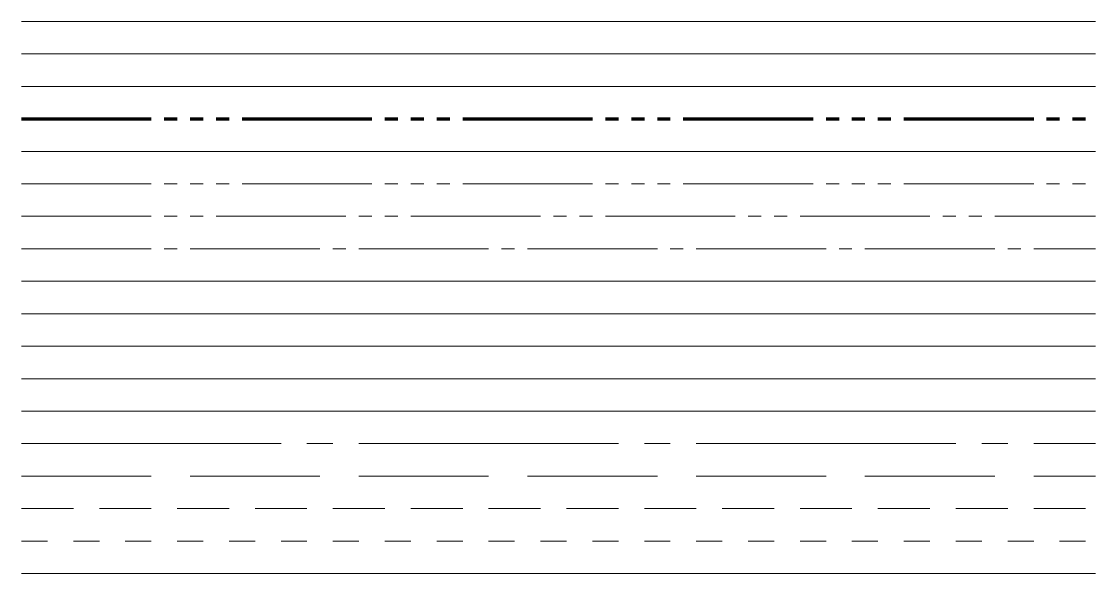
# Model space of a CAD drawing. Header units: inches. Extents: x 0 to 8.28, y 0 to 4.25.
import ezdxf

# ---------------------------------------------------------------- set-up
doc = ezdxf.new("R2010")
doc.units = ezdxf.units.IN
doc.header["$MEASUREMENT"] = 0
for name, pattern in [('1', [0]), ('11', [2.2, 1, -0.1, 0, -0.1, 1]), ('12', [2.3, 1, -0.1, 0, -0.1, 0, -0.1, 1]), ('13', [2.4, 1, -0.1, 0, -0.1, 0, -0.1, 0, -0.1, 1]), ('2', [0.4, 0.2, -0.2]), ('3', [0.6, 0.4, -0.2]), ('4', [1.3, 1, -0.3]), ('5', [2.6, 2, -0.2, 0.2, -0.2])]:
    doc.linetypes.add(name, pattern=pattern)
doc.layers.get('0').update_dxf_attribs({"lineweight": 0})

msp = doc.modelspace()

# ---------------------------------------------------------------- linework, layer by layer
at = {"color": 18, "true_color": 0x260000}
msp.add_line((0, 4.25), (8.2766, 4.25), dxfattribs=at)
at = {"color": 19, "true_color": 0x4c2626}
msp.add_line((0, 4), (8.2766, 4), dxfattribs=at)
at = {"color": 18, "true_color": 0x4c0000}
msp.add_line((0, 3.75), (8.2766, 3.75), dxfattribs=at)
at = {"color": 7, "linetype": '13', "lineweight": 120}
msp.add_line((0, 3.5), (8.2766, 3.5), dxfattribs=at)
at = {"color": 16, "true_color": 0x7f0000}
msp.add_line((0, 3.25), (8.2766, 3.25), dxfattribs=at)
at = {"color": 15, "linetype": '13', "true_color": 0xa55252}
msp.add_line((0, 3), (8.2766, 3), dxfattribs=at)
at = {"color": 14, "linetype": '12', "true_color": 0xa50000}
msp.add_line((0, 2.75), (8.2766, 2.75), dxfattribs=at)
at = {"color": 11, "linetype": '11', "true_color": 0xff7f7f}
msp.add_line((0, 2.5), (8.2766, 2.5), dxfattribs=at)
at = {"color": 1, "true_color": 0xff0000}
msp.add_line((0, 2.25), (8.2766, 2.25), dxfattribs=at)
at = {"color": 9, "true_color": 0xc0c0c0}
msp.add_line((0, 2), (8.2766, 2), dxfattribs=at)
at = {"color": 8, "true_color": 0x808080}
msp.add_line((0, 1.75), (8.2766, 1.75), dxfattribs=at)
at = {"color": 7}
msp.add_line((0, 1.5), (8.2766, 1.5), dxfattribs=at)
at = {"color": 6, "true_color": 0xff00ff}
msp.add_line((0, 1.25), (8.2766, 1.25), dxfattribs=at)
at = {"color": 150, "linetype": '5', "true_color": 0x007eff}
msp.add_line((0, 1), (8.2766, 1), dxfattribs=at)
at = {"color": 4, "linetype": '4', "true_color": 0x00ffff}
msp.add_line((0, 0.75), (8.2766, 0.75), dxfattribs=at)
at = {"color": 3, "linetype": '3', "true_color": 0x00ff00}
msp.add_line((0, 0.5), (8.2766, 0.5), dxfattribs=at)
at = {"color": 2, "linetype": '2', "true_color": 0xffff00}
msp.add_line((0, 0.25), (8.2766, 0.25), dxfattribs=at)
at = {"color": 1, "linetype": '1', "true_color": 0xff0000}
msp.add_line((0, 0), (8.2766, 0), dxfattribs=at)

doc.saveas('drawing.dxf')
